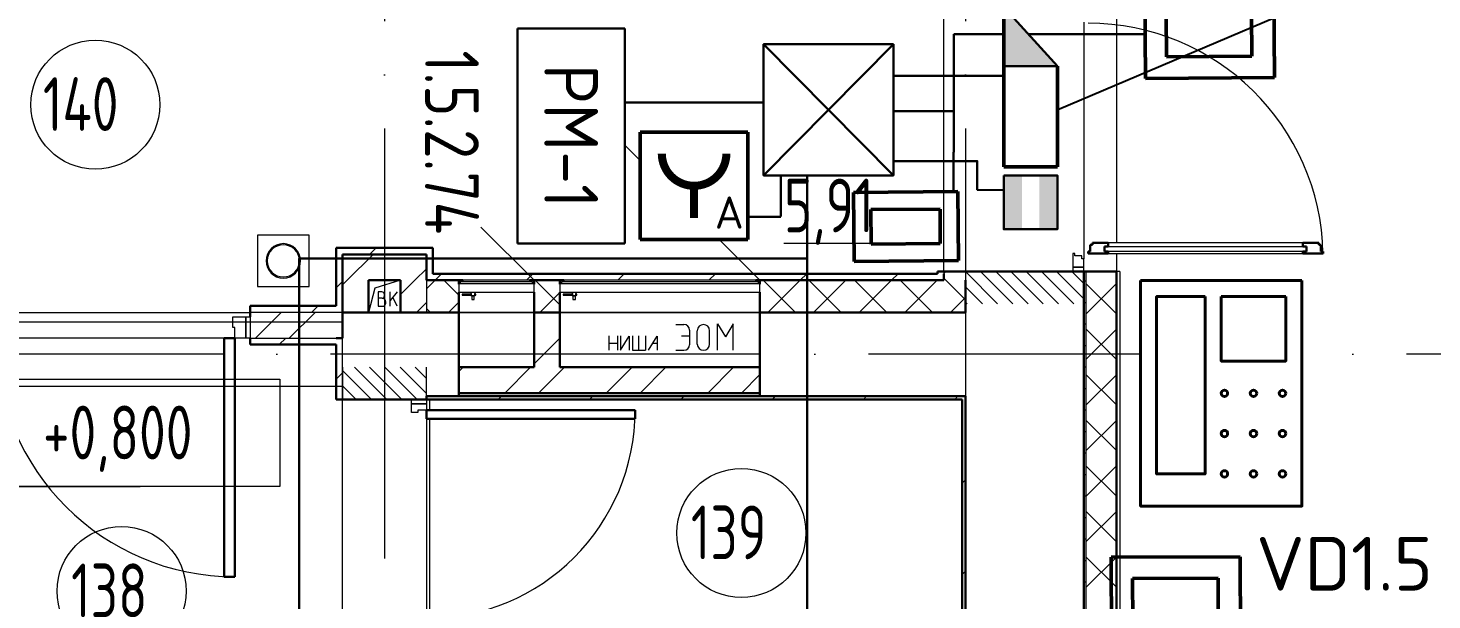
# Model space of a CAD drawing. Header units: millimetres. Extents: x -325553 to 627452, y -28539 to 738858.
# Drawn here: x -8472 to -1947, y 190271 to 192933 of the extents above; entities that cross this region are included whole.
import ezdxf
from ezdxf.enums import TextEntityAlignment as Align

# ---------------------------------------------------------------- set-up
doc = ezdxf.new("R2010")
doc.units = ezdxf.units.MM
doc.set_wipeout_variables(frame=1)
for name, pattern in [('ADSK_Линия сетки', [25, 20, -2.5, 0, -2.5]), ('ADSK_Сверху', [450, 300, -150]), ('ADSK_Штриховая_ш2 п1_5', [4.5, 3, -1.5]), ('осевая', [2, 1.25, -0.25, 0.25, -0.25]), ('штриховаяX2', [1.5, 1, -0.5])]:
    doc.linetypes.add(name, pattern=pattern)
doc.layers.add('000_доп.МДУ', color=7, linetype='Continuous')
for name, color, linetype, lineweight in [('RC-Извещатели_охранные', 5, 'Continuous', 30), ('RC-Линии_связи-Адресные', 5, 'Continuous', 30), ('RC-Линии_связи-Питание_220В', 6, 'осевая', 40), ('RC-Прочее_оборудование', 5, 'Continuous', 30), ('Аннотация', 7, 'Continuous', 18), ('Двери', 252, 'Continuous', 9), ('Линии', 7, 'Continuous', 9), ('Марки помещений', 252, 'Continuous', 20), ('Оборудование', 8, 'Continuous', 18), ('Оси', 252, 'Continuous', 9), ('Отметки', 7, 'Continuous', 9), ('Пожарка', 7, 'Continuous', 25), ('Сантехника', 252, 'Continuous', 9), ('СКУД', 1, 'Continuous', 30), ('Стены внутренние', 7, 'Continuous', 18), ('Стены наружные', 7, 'Continuous', 18), ('Стены штриховка', 7, 'Continuous', 9)]:
    doc.layers.add(name, color=color, linetype=linetype, lineweight=lineweight)
doc.layers.add('Двери открывание', color=7, linetype='Continuous', lineweight=9, true_color=0xc0c0c0)
doc.styles.add('GOST Common_3', font='', dxfattribs={"height": 3.5})
doc.styles.add('ICOCPEUR', font='isocpeur.ttf', dxfattribs={"height": 250})
doc.styles.add('ISOCPEUR', font='isocpeur.ttf', dxfattribs={"width": 0.9, "height": 350})
doc.styles.add('RubezhCAD', font='', dxfattribs={"oblique": 10})
doc.styles.get("Standard").update_dxf_attribs({"font": ''})
doc.styles.get('GOST Common_3').set_extended_font_data('GOST 2.304 type A')
doc.styles.get('RubezhCAD').set_extended_font_data('GOST type A')
doc.styles.get('Standard').set_extended_font_data('GOST type B')
doc.linetypes.add('проект$0$Проводка в коробе', pattern='A,5,[130,ltypeshp.shx,S=1,R=0,X=0,Y=0],1.5,[130,ltypeshp.shx,S=1.5,R=90,X=0,Y=-1],0,[130,ltypeshp.shx,S=2.1,R=90,X=0,Y=1],1,[130,ltypeshp.shx,S=1,R=0,X=0.5,Y=0],5', length=12.5)

# ---------------------------------------------------------------- blocks, each defined once
blk = doc.blocks.new('1 этаж')
at = {"layer": 'Двери', "lineweight": 18, "true_color": 0x636466}
h = blk.add_hatch(dxfattribs=at)
h.set_pattern_fill('FP_2', color=251, angle=-90, style=0, pattern_type=2)
h.set_pattern_definition([(315, (-4580.8, 22276.27), (35.3553, 35.3553), [])])
h.paths.add_polyline_path([(-4855.8, 21391.3), (-4305.8, 21391.3), (-4305.8, 21541.3), (-4855.8, 21541.3)])
h.paths.add_polyline_path([(-4855.8, 22761.3), (-4305.8, 22761.3), (-4305.8, 22911.3), (-4855.8, 22911.3)])
h = blk.add_hatch(dxfattribs=at)
h.set_pattern_fill('FP_2', color=251, angle=-90, style=0, pattern_type=2)
h.set_pattern_definition([(315, (-7555.8, 20411.27), (35.3553, 35.3553), [])])
h.paths.add_polyline_path([(-7750.8, 19726.3), (-7360.8, 19726.3), (-7360.8, 19876.3), (-7750.8, 19876.3)])
h.paths.add_polyline_path([(-7360.8, 20946.3), (-7360.8, 21096.3), (-7750.8, 21096.3), (-7750.8, 20946.3)])
at = {"color": 251, "lineweight": 18, "true_color": 0x636466}
for p, q in [((-7480.8, 21501.3), (-7601.2, 21464.6)), ((-7601.2, 21464.6), (-7630.8, 21351.3)), ((-7568.6, 21446.7), (-7585.2, 21446.7)), ((-7585.2, 21446.7), (-7585.2, 21380)), ((-7566.7, 21417.1), (-7585.2, 21417.1)), ((-7555.6, 21428.2), (-7555.6, 21433.7)), ((-7496.4, 21446.7), (-7529.7, 21407)), ((-7529.7, 21380), (-7529.7, 21446.7)), ((-7496.4, 21380), (-7516.3, 21422.9)), ((-7585.2, 21380), (-7564.9, 21380)), ((-7550.1, 21394.8), (-7550.1, 21400.4))]:
    blk.add_line(p, q, dxfattribs=at)
for centre, radius, start, end in [((-7568.6, 21433.7), 13, 0, 90), ((-7566.7, 21428.2), 11.1, 270, 0), ((-7566.7, 21400.4), 16.7, 0, 90), ((-7564.9, 21394.8), 14.8, 270, 0)]:
    blk.add_arc(centre, radius, start, end, dxfattribs=at)
at = {"layer": 'Аннотация', "color": 251, "lineweight": 20, "true_color": 0x636466}
for p, q in [((-9341.7, 21040.8), (-8041.7, 21040.8)), ((-8041.7, 21040.8), (-8041.7, 20540.8)), ((-8041.7, 20540.8), (-9341.7, 20540.8))]:
    blk.add_line(p, q, dxfattribs=at)
at = {"layer": 'Двери', "color": 251, "lineweight": 30, "true_color": 0x636466}
for p, q in [((-4275.8, 21666.3), (-4275.8, 21634.3)), ((-4265.8, 21666.3), (-4275.8, 21666.3)), ((-4191.8, 21675.3), (-4265.8, 21675.3)), ((-4265.8, 21675.3), (-4265.8, 21666.3)), ((-4191.8, 21675.3), (-4191.8, 21658.3)), ((-3213.8, 21675.3), (-3287.8, 21675.3)), ((-3287.8, 21675.3), (-3287.8, 21658.3)), ((-3213.8, 21666.3), (-3213.8, 21675.3)), ((-3203.8, 21666.3), (-3213.8, 21666.3)), ((-3203.8, 21634.3), (-3203.8, 21666.3)), ((-4275.8, 21634.3), (-4285.8, 21634.3)), ((-4285.8, 21634.3), (-4285.8, 21625.3)), ((-4285.8, 21625.3), (-4191.8, 21625.3)), ((-4191.8, 21658.3), (-4209.8, 21658.3)), ((-4209.8, 21658.3), (-4209.8, 21634.3)), ((-4209.8, 21634.3), (-4191.8, 21634.3)), ((-4191.8, 21634.3), (-4191.8, 21625.3)), ((-3287.8, 21658.3), (-3269.8, 21658.3)), ((-3287.8, 21634.3), (-3287.8, 21625.3)), ((-3269.8, 21634.3), (-3287.8, 21634.3)), ((-3287.8, 21625.3), (-3193.8, 21625.3)), ((-3269.8, 21658.3), (-3269.8, 21634.3)), ((-3193.8, 21634.3), (-3203.8, 21634.3)), ((-3193.8, 21625.3), (-3193.8, 21634.3)), ((-8300.8, 20121.3), (-8300.8, 21231.3)), ((-8300.8, 21231.3), (-8250.8, 21231.3)), ((-8250.8, 21231.3), (-8250.8, 20121.3)), ((-7360.8, 20896.3), (-6390.8, 20896.3)), ((-7360.8, 20856.3), (-7360.8, 20896.3)), ((-6390.8, 20896.3), (-6390.8, 20856.3)), ((-6390.8, 20856.3), (-7360.8, 20856.3)), ((-8250.8, 20121.3), (-8300.8, 20121.3))]:
    blk.add_line(p, q, dxfattribs=at)
at = {"layer": 'Двери', "color": 251, "true_color": 0x636466}
for p, q in [((-3287.8, 21675.3), (-4191.8, 21675.3)), ((-4346.8, 21625.3), (-4355.8, 21625.3)), ((-4355.8, 21625.3), (-4355.8, 21561.3)), ((-4346.8, 21615.3), (-4346.8, 21625.3)), ((-4314.8, 21615.3), (-4346.8, 21615.3)), ((-4314.8, 21600.3), (-4314.8, 21615.3)), ((-4305.8, 21600.3), (-4314.8, 21600.3)), ((-4305.8, 21561.3), (-4305.8, 21600.3)), ((-4209.8, 21658.3), (-3269.8, 21658.3)), ((-4209.8, 21634.3), (-4209.8, 21658.3)), ((-3269.8, 21634.3), (-4209.8, 21634.3)), ((-4191.8, 21625.3), (-3287.8, 21625.3)), ((-3269.8, 21658.3), (-3269.8, 21634.3)), ((-4305.8, 21561.3), (-4355.8, 21561.3)), ((-4355.8, 21561.3), (-4355.8, 21541.3)), ((-4355.8, 21561.3), (-4305.8, 21561.3)), ((-4355.8, 21541.3), (-4305.8, 21541.3)), ((-4305.8, 21541.3), (-4305.8, 21561.3)), ((-8260.8, 21331.3), (-8200.8, 21331.3)), ((-8260.8, 21281.3), (-8260.8, 21331.3)), ((-8250.8, 21281.3), (-8260.8, 21281.3)), ((-8250.8, 21231.3), (-8250.8, 21281.3)), ((-8200.8, 21331.3), (-8200.8, 21231.3)), ((-8200.8, 21231.3), (-8200.8, 21331.3)), ((-8200.8, 21331.3), (-8180.8, 21331.3)), ((-8180.8, 21331.3), (-8180.8, 21231.3)), ((-8200.8, 21231.3), (-8250.8, 21231.3)), ((-8180.8, 21231.3), (-8200.8, 21231.3)), ((-7430.8, 20946.3), (-7360.8, 20946.3)), ((-7430.8, 20926.3), (-7430.8, 20946.3)), ((-7360.8, 20946.3), (-7360.8, 20926.3)), ((-7430.8, 20886.3), (-7430.8, 20926.3)), ((-7430.8, 20926.3), (-7360.8, 20926.3)), ((-7360.8, 20926.3), (-7430.8, 20926.3)), ((-7400.8, 20886.3), (-7430.8, 20886.3)), ((-7400.8, 20896.3), (-7400.8, 20886.3)), ((-7360.8, 20896.3), (-7400.8, 20896.3)), ((-7360.8, 20926.3), (-7360.8, 20896.3))]:
    blk.add_line(p, q, dxfattribs=at)
at = {"layer": 'Двери', "color": 251, "linetype": 'ADSK_Штриховая_ш2 п1_5', "true_color": 0x636466}
for p, q in [((-4305.8, 21541.3), (-4855.8, 21541.3)), ((-4855.8, 21541.3), (-4855.8, 21391.3)), ((-4305.8, 21391.3), (-4305.8, 21541.3)), ((-7210.8, 21351.3), (-5810.8, 21351.3)), ((-7750.8, 21096.3), (-7750.8, 20946.3)), ((-7360.8, 20946.3), (-7360.8, 21096.3)), ((-7750.8, 20946.3), (-7360.8, 20946.3)), ((-7210.8, 20961.3), (-5810.8, 20961.3))]:
    blk.add_line(p, q, dxfattribs=at)
at = {"layer": 'Двери', "color": 251, "true_color": 0x636466}
for centre, radius, start, end in [((-8250.8, 21231.3), 1110, 180, 270), ((-7360.8, 20896.3), 970, 270, 0)]:
    blk.add_arc(centre, radius, start, end, dxfattribs=at)
at = {"layer": 'Двери открывание', "color": 251, "true_color": 0x636466}
blk.add_arc((-4285.8, 21605.3), 1092, 1.04943, 90, dxfattribs=at)
at = {"layer": 'Линии', "color": 251, "linetype": 'ADSK_Сверху', "ltscale": 100, "true_color": 0x636466}
for p, q in [((-7750.8, 21306.3), (-28215.8, 21306.3)), ((-7750.8, 21006.3), (-28215.8, 21006.3))]:
    blk.add_line(p, q, dxfattribs=at)
at = {"layer": 'Линии', "color": 251, "lineweight": 18, "ltscale": 100, "true_color": 0x636466}
for p, q in [((-6201, 21295), (-6164.5, 21295)), ((-6008, 21297.6), (-5971.5, 21237.6)), ((-6008, 21175), (-6008, 21297.6)), ((-5934.9, 21297.6), (-5971.5, 21237.6)), ((-5934.9, 21175), (-5934.9, 21297.6)), ((-6513.4, 21242.9), (-6513.4, 21175)), ((-6513.4, 21208.9), (-6473.4, 21208.9)), ((-6473.4, 21242.9), (-6473.4, 21175)), ((-6458.4, 21242.9), (-6458.4, 21175)), ((-6458.4, 21175), (-6418.4, 21240.7)), ((-6418.4, 21240.7), (-6418.4, 21175)), ((-6403.4, 21242.9), (-6403.4, 21175)), ((-6373.4, 21175), (-6373.4, 21242.9)), ((-6343.4, 21242.9), (-6343.4, 21175)), ((-6328.4, 21175), (-6288.4, 21240.7)), ((-6308.4, 21207.9), (-6288.4, 21207.9)), ((-6288.4, 21240.7), (-6288.4, 21175)), ((-6174.9, 21242.9), (-6138.4, 21242.9)), ((-6138.4, 21268.9), (-6138.4, 21201.1)), ((-6101.9, 21203.7), (-6101.9, 21266.3)), ((-6044.5, 21203.7), (-6044.5, 21266.3)), ((-6403.4, 21175), (-6343.4, 21175)), ((-6201, 21175), (-6164.5, 21175))]:
    blk.add_line(p, q, dxfattribs=at)
at = {"layer": 'Линии', "color": 251, "lineweight": 18, "true_color": 0x636466}
for centre, radius, start, end in [((-6164.5, 21268.9), 26.1, 0, 90), ((-6073.2, 21266.3), 28.7, 0, 180), ((-6164.5, 21201.1), 26.1, 270, 0), ((-6073.2, 21203.7), 28.7, 180, 0)]:
    blk.add_arc(centre, radius, start, end, dxfattribs=at)
at = {"layer": 'Марки помещений', "color": 251, "true_color": 0x636466}
for centre in [(-8899.7, 22318), (-5897, 20324.9), (-8777.5, 20054.9)]:
    blk.add_circle(centre, 300, dxfattribs=at)
at = {"layer": 'Оборудование', "color": 251, "true_color": 0x636466}
for p, q in [((-5810.8, 21501.3), (-6468.4, 22158.9)), ((-6860.8, 21501.3), (-7108.3, 21748.8)), ((-7210.8, 21482.7), (-7210.8, 21446.3)), ((-6861.7, 21483.6), (-7209.9, 21483.6)), ((-7203.8, 21493.3), (-7203.8, 21483.6)), ((-6868.8, 21494.3), (-7202.8, 21494.3)), ((-6879.8, 21501.3), (-7191.8, 21501.3)), ((-7191.8, 21501.3), (-7191.8, 21495.8)), ((-6888.8, 21494.5), (-6888.8, 21493.3)), ((-6888.8, 21493.3), (-6888.8, 21494.5)), ((-6879.8, 21495.8), (-6879.8, 21501.3)), ((-6867.8, 21483.6), (-6867.8, 21493.3)), ((-6860.8, 21446.3), (-6860.8, 21482.7)), ((-6740.8, 21482.7), (-6740.8, 21446.3)), ((-5811.7, 21483.6), (-6739.9, 21483.6)), ((-6733.8, 21493.3), (-6733.8, 21483.6)), ((-5818.8, 21494.3), (-6732.8, 21494.3)), ((-5829.8, 21501.3), (-6721.8, 21501.3)), ((-6721.8, 21501.3), (-6721.8, 21495.8)), ((-5829.8, 21495.8), (-5829.8, 21501.3)), ((-5817.8, 21483.6), (-5817.8, 21493.3)), ((-5810.8, 21446.3), (-5810.8, 21482.7)), ((-7210.8, 21446.3), (-6860.8, 21446.3)), ((-7149.1, 21435.9), (-7195, 21435.9)), ((-7195, 21435.9), (-7195, 21430.9)), ((-7195, 21430.9), (-7149.1, 21430.9)), ((-7154, 21446.3), (-7154, 21430.4)), ((-7154, 21430.4), (-7134.7, 21430.4)), ((-7152.4, 21430.4), (-7150.4, 21428.4)), ((-7150.4, 21428.4), (-7150.4, 21410.9)), ((-7150.4, 21428.4), (-7138.2, 21428.4)), ((-7150.4, 21410.9), (-7138.2, 21410.9)), ((-7131.2, 21435.9), (-7139.5, 21435.9)), ((-7139.5, 21430.9), (-7131.2, 21430.9)), ((-7138.2, 21428.4), (-7136.2, 21430.4)), ((-7138.2, 21410.9), (-7138.2, 21428.4)), ((-7134.7, 21430.4), (-7134.7, 21446.3)), ((-7131.2, 21430.9), (-7131.2, 21435.9)), ((-6740.8, 21446.3), (-5810.8, 21446.3)), ((-6679.1, 21435.9), (-6725, 21435.9)), ((-6725, 21435.9), (-6725, 21430.9)), ((-6725, 21430.9), (-6679.1, 21430.9)), ((-6684, 21446.3), (-6684, 21430.4)), ((-6684, 21430.4), (-6664.7, 21430.4)), ((-6682.4, 21430.4), (-6680.4, 21428.4)), ((-6680.4, 21428.4), (-6680.4, 21410.9)), ((-6680.4, 21428.4), (-6668.2, 21428.4)), ((-6680.4, 21410.9), (-6668.2, 21410.9)), ((-6661.2, 21435.9), (-6669.5, 21435.9)), ((-6669.5, 21430.9), (-6661.2, 21430.9)), ((-6668.2, 21428.4), (-6666.2, 21430.4)), ((-6668.2, 21410.9), (-6668.2, 21428.4)), ((-6664.7, 21430.4), (-6664.7, 21446.3)), ((-6661.2, 21430.9), (-6661.2, 21435.9))]:
    blk.add_line(p, q, dxfattribs=at)
for points, knots in [([(-7209.9, 21483.6), (-7210, 21483.6), (-7210.1, 21483.6), (-7210.2, 21483.5), (-7210.4, 21483.4), (-7210.5, 21483.3), (-7210.7, 21483.1), (-7210.8, 21482.9), (-7210.8, 21482.7), (-7210.8, 21482.7)], [0, 0, 0, 0, 0.166667, 0.25, 0.333333, 0.5, 0.666667, 0.833333, 1, 1, 1, 1]), ([(-7202.8, 21494.3), (-7202.9, 21494.3), (-7203.1, 21494.3), (-7203.2, 21494.2), (-7203.3, 21494.1), (-7203.4, 21494.1), (-7203.6, 21493.9), (-7203.7, 21493.8), (-7203.8, 21493.6), (-7203.8, 21493.4), (-7203.8, 21493.3)], [0, 0, 0, 0, 0.166667, 0.25, 0.333333, 0.416667, 0.541667, 0.666667, 0.833333, 1, 1, 1, 1]), ([(-7191.8, 21495.8), (-7191.8, 21495.7), (-7191.8, 21495.5), (-7191.9, 21495.2), (-7192, 21495), (-7192.1, 21494.9), (-7192.2, 21494.7), (-7192.4, 21494.6), (-7192.6, 21494.5), (-7192.7, 21494.4), (-7193, 21494.3), (-7193.2, 21494.3), (-7193.3, 21494.3)], [0, 0, 0, 0, 0.166667, 0.25, 0.333333, 0.416667, 0.5, 0.583333, 0.666667, 0.75, 0.833333, 1, 1, 1, 1]), ([(-6878.3, 21494.3), (-6878.4, 21494.3), (-6878.6, 21494.3), (-6878.9, 21494.4), (-6879, 21494.5), (-6879.2, 21494.6), (-6879.4, 21494.7), (-6879.5, 21494.9), (-6879.6, 21495), (-6879.7, 21495.2), (-6879.8, 21495.5), (-6879.8, 21495.7), (-6879.8, 21495.8)], [-1, -1, -1, -1, -0.833333, -0.75, -0.666667, -0.583333, -0.5, -0.416667, -0.333333, -0.25, -0.166667, 0, 0, 0, 0]), ([(-6867.8, 21493.3), (-6867.8, 21493.4), (-6867.8, 21493.6), (-6867.9, 21493.8), (-6868, 21493.9), (-6868.2, 21494.1), (-6868.3, 21494.1), (-6868.4, 21494.2), (-6868.5, 21494.3), (-6868.7, 21494.3), (-6868.8, 21494.3)], [-1, -1, -1, -1, -0.833333, -0.666667, -0.541667, -0.416667, -0.333333, -0.25, -0.166667, 0, 0, 0, 0]), ([(-6860.8, 21482.7), (-6860.8, 21482.7), (-6860.8, 21482.9), (-6860.9, 21483.1), (-6861.1, 21483.3), (-6861.2, 21483.4), (-6861.4, 21483.5), (-6861.5, 21483.6), (-6861.6, 21483.6), (-6861.7, 21483.6)], [-1, -1, -1, -1, -0.833333, -0.666667, -0.5, -0.333333, -0.25, -0.166667, 0, 0, 0, 0]), ([(-6739.9, 21483.6), (-6740, 21483.6), (-6740.1, 21483.6), (-6740.2, 21483.5), (-6740.4, 21483.4), (-6740.5, 21483.3), (-6740.7, 21483.1), (-6740.8, 21482.9), (-6740.8, 21482.7), (-6740.8, 21482.7)], [0, 0, 0, 0, 0.166667, 0.25, 0.333333, 0.5, 0.666667, 0.833333, 1, 1, 1, 1]), ([(-6732.8, 21494.3), (-6732.9, 21494.3), (-6733.1, 21494.3), (-6733.2, 21494.2), (-6733.3, 21494.1), (-6733.4, 21494.1), (-6733.6, 21493.9), (-6733.7, 21493.8), (-6733.8, 21493.6), (-6733.8, 21493.4), (-6733.8, 21493.3)], [0, 0, 0, 0, 0.166667, 0.25, 0.333333, 0.416667, 0.541667, 0.666667, 0.833333, 1, 1, 1, 1]), ([(-6721.8, 21495.8), (-6721.8, 21495.7), (-6721.8, 21495.5), (-6721.9, 21495.2), (-6722, 21495), (-6722.1, 21494.9), (-6722.2, 21494.7), (-6722.4, 21494.6), (-6722.6, 21494.5), (-6722.7, 21494.4), (-6723, 21494.3), (-6723.2, 21494.3), (-6723.3, 21494.3)], [0, 0, 0, 0, 0.166667, 0.25, 0.333333, 0.416667, 0.5, 0.583333, 0.666667, 0.75, 0.833333, 1, 1, 1, 1]), ([(-5828.3, 21494.3), (-5828.4, 21494.3), (-5828.6, 21494.3), (-5828.9, 21494.4), (-5829, 21494.5), (-5829.2, 21494.6), (-5829.4, 21494.7), (-5829.5, 21494.9), (-5829.6, 21495), (-5829.7, 21495.2), (-5829.8, 21495.5), (-5829.8, 21495.7), (-5829.8, 21495.8)], [-1, -1, -1, -1, -0.833333, -0.75, -0.666667, -0.583333, -0.5, -0.416667, -0.333333, -0.25, -0.166667, 0, 0, 0, 0]), ([(-5817.8, 21493.3), (-5817.8, 21493.4), (-5817.8, 21493.6), (-5817.9, 21493.8), (-5818, 21493.9), (-5818.2, 21494.1), (-5818.3, 21494.1), (-5818.4, 21494.2), (-5818.5, 21494.3), (-5818.7, 21494.3), (-5818.8, 21494.3)], [-1, -1, -1, -1, -0.833333, -0.666667, -0.541667, -0.416667, -0.333333, -0.25, -0.166667, 0, 0, 0, 0]), ([(-5810.8, 21482.7), (-5810.8, 21482.7), (-5810.8, 21482.9), (-5810.9, 21483.1), (-5811.1, 21483.3), (-5811.2, 21483.4), (-5811.4, 21483.5), (-5811.5, 21483.6), (-5811.6, 21483.6), (-5811.7, 21483.6)], [-1, -1, -1, -1, -0.833333, -0.666667, -0.5, -0.333333, -0.25, -0.166667, 0, 0, 0, 0])]:
    blk.add_open_spline(points, degree=3, knots=knots, dxfattribs=at)
at = {"layer": 'Оси', "color": 251, "linetype": 'ADSK_Линия сетки', "ltscale": 100, "true_color": 0x636466}
for p, q in [((-7555.8, 32206.9), (-7555.8, 10956.3)), ((-4855.8, 32206.9), (-4855.8, 10956.3)), ((-805.8, 21156.3), (-72528.1, 21156.3))]:
    blk.add_line(p, q, dxfattribs=at)
at = {"layer": 'Отметки', "color": 251, "lineweight": 20, "true_color": 0x636466}
blk.add_line((-9681.2, 20540.8), (-8691.7, 20540.8), dxfattribs=at)
at = {"layer": 'Сантехника', "color": 251, "true_color": 0x636466}
for p, q in [((-7905.8, 21711.3), (-8145.8, 21711.3)), ((-8145.8, 21711.3), (-8145.8, 21471.3)), ((-7905.8, 21471.3), (-7905.8, 21711.3)), ((-8145.8, 21471.3), (-7905.8, 21471.3))]:
    blk.add_line(p, q, dxfattribs=at)
for radius, start, end in [(80, 0, 180), (75, 0, 180), (75, 109.97124, 115.02876), (75, 64.97124, 70.02876), (75, 154.97124, 160.02876), (75, 19.97124, 25.02876), (80, 180, 0), (75, 180, 0), (75, 199.97124, 205.02876), (75, 334.97124, 340.02876), (75, 244.97124, 250.02876), (75, 289.97124, 295.02876)]:
    blk.add_arc((-8025.8, 21591.3), radius, start, end, dxfattribs=at)
at = {"layer": 'Стены внутренние', "color": 251, "true_color": 0x636466}
for p, q in [((-4955.8, 21541.3), (-4955.8, 22761.3)), ((-4153.8, 22761.3), (-4153.8, 21675.3)), ((-4305.8, 22702.3), (-4305.8, 21600.3)), ((-4153.8, 21625.3), (-4153.8, 21541.3)), ((-4855.8, 21541.3), (-4855.8, 21501.3)), ((-6860.8, 21351.3), (-7210.8, 21351.3)), ((-5810.8, 21351.3), (-6740.8, 21351.3)), ((-7750.8, 19876.3), (-7750.8, 20946.3)), ((-7360.8, 20896.3), (-7360.8, 19926.3))]:
    blk.add_line(p, q, dxfattribs=at)
at = {"layer": 'Стены внутренние', "color": 251, "lineweight": 30, "true_color": 0x636466}
for p, q in [((-4305.8, 21541.3), (-4955.8, 21541.3)), ((-4955.8, 21531.3), (-4955.8, 21501.3)), ((-4305.8, 19796.3), (-4305.8, 21541.3)), ((-4153.8, 21541.3), (-4295.8, 21541.3)), ((-4153.8, 21541.3), (-4153.8, 19796.3)), ((-7210.8, 21482.9), (-7210.8, 21501.3)), ((-6860.8, 21501.3), (-6860.8, 21482.9)), ((-6740.8, 21482.9), (-6740.8, 21501.3)), ((-5810.8, 21501.3), (-5810.8, 21482.9)), ((-4855.8, 21351.3), (-4855.8, 21501.3)), ((-7210.8, 20961.3), (-7210.8, 21446.3)), ((-6860.8, 21446.3), (-6860.8, 21351.3)), ((-6740.8, 21351.3), (-6740.8, 21446.3)), ((-5810.8, 21446.3), (-5810.8, 20961.3)), ((-7480.8, 21351.3), (-7630.8, 21351.3)), ((-7210.8, 21351.3), (-7360.8, 21351.3)), ((-6860.8, 21351.3), (-6740.8, 21351.3)), ((-4855.8, 21351.3), (-5810.8, 21351.3)), ((-7750.8, 20946.3), (-7360.8, 20946.3)), ((-7360.8, 20946.3), (-7360.8, 20961.3))]:
    blk.add_line(p, q, dxfattribs=at)
at = {"layer": 'Стены внутренние', "color": 251, "linetype": 'Continuous', "lineweight": 9, "true_color": 0x636466}
for p, q in [((-4955.8, 21532.5), (-4947, 21541.3)), ((-4155.8, 21533.6), (-4153.8, 21533.6)), ((-7360.8, 21460.9), (-7320.4, 21501.3)), ((-7210.8, 21431.8), (-7280.3, 21501.3)), ((-6740.8, 21386), (-6856, 21501.3)), ((-5645.4, 21351.3), (-5795.4, 21501.3)), ((-5773.4, 21351.3), (-5623.4, 21501.3)), ((-5433.3, 21351.3), (-5583.3, 21501.3)), ((-5561.3, 21351.3), (-5411.3, 21501.3)), ((-5221.1, 21351.3), (-5371.1, 21501.3)), ((-5349.1, 21351.3), (-5199.1, 21501.3)), ((-5009, 21351.3), (-5159, 21501.3)), ((-5137, 21351.3), (-4987, 21501.3)), ((-4946.9, 21501.3), (-4955.8, 21510.2)), ((-4855.8, 21410.2), (-4946.9, 21501.3)), ((-4155.8, 21346.6), (-4295.8, 21486.6)), ((-4295.8, 21343.9), (-4155.8, 21483.9)), ((-6834, 21351.3), (-6740.8, 21444.5)), ((-4924.9, 21351.3), (-4855.8, 21420.3)), ((-7342.4, 21351.3), (-7360.8, 21369.6)), ((-7258.3, 21351.3), (-7210.8, 21398.8)), ((-4155.8, 21134.5), (-4295.8, 21274.5)), ((-4295.8, 21131.8), (-4155.8, 21271.8)), ((-4155.8, 21228.8), (-4153.8, 21228.8)), ((-4155.8, 20922.3), (-4295.8, 21062.3)), ((-4295.8, 20919.7), (-4155.8, 21059.7)), ((-4155.8, 20710.2), (-4295.8, 20850.2)), ((-4295.8, 20707.5), (-4155.8, 20847.5)), ((-4153.8, 20801.4), (-4155.8, 20798)), ((-4155.8, 20498.1), (-4295.8, 20638.1)), ((-4295.8, 20495.4), (-4155.8, 20635.4)), ((-4155.8, 20619.2), (-4153.8, 20619.2)), ((-4155.8, 20285.9), (-4295.8, 20425.9)), ((-4295.8, 20283.3), (-4155.8, 20423.3)), ((-4155.8, 20416), (-4153.8, 20416)), ((-4155.8, 20073.8), (-4295.8, 20213.8)), ((-4295.8, 20071.1), (-4155.8, 20211.1)), ((-4155.8, 20111.2), (-4153.8, 20111.2))]:
    blk.add_line(p, q, dxfattribs=at)
at = {"layer": 'Стены наружные', "color": 251, "lineweight": 30, "true_color": 0x636466}
for p, q in [((-7780.8, 21651.3), (-7780.8, 21381.3)), ((-7330.8, 21651.3), (-7780.8, 21651.3)), ((-7360.8, 21621.3), (-7750.8, 21621.3)), ((-7750.8, 21621.3), (-7750.8, 21231.3)), ((-7360.8, 21501.3), (-7360.8, 21621.3)), ((-7330.8, 21531.3), (-7330.8, 21651.3)), ((-4985.8, 21531.3), (-7330.8, 21531.3)), ((-4955.8, 21541.3), (-4985.8, 21541.3)), ((-4985.8, 21541.3), (-4985.8, 21531.3)), ((-4295.8, 21541.3), (-4305.8, 21541.3)), ((-7630.8, 21501.3), (-7480.8, 21501.3)), ((-7630.8, 21351.3), (-7630.8, 21501.3)), ((-7480.8, 21501.3), (-7480.8, 21351.3)), ((-7360.8, 21501.3), (-7191.8, 21501.3)), ((-6879.8, 21501.3), (-6721.8, 21501.3)), ((-5829.8, 21501.3), (-4955.8, 21501.3)), ((-7780.8, 21381.3), (-8180.8, 21381.3)), ((-8180.8, 21381.3), (-8180.8, 21331.3)), ((-7750.8, 21351.3), (-7630.8, 21351.3)), ((-7480.8, 21351.3), (-7360.8, 21351.3)), ((-6860.8, 21351.3), (-6860.8, 21096.3)), ((-6740.8, 21096.3), (-6740.8, 21351.3)), ((-8180.8, 21231.3), (-8180.8, 21201.3)), ((-7780.8, 21231.3), (-7750.8, 21231.3)), ((-8180.8, 21201.3), (-7780.8, 21201.3)), ((-7780.8, 21201.3), (-7780.8, 20946.3)), ((-6860.8, 21096.3), (-7210.8, 21096.3)), ((-5810.8, 21096.3), (-6740.8, 21096.3)), ((-7780.8, 20946.3), (-7750.8, 20946.3)), ((-4855.8, 20961.3), (-7360.8, 20961.3)), ((-7360.8, 20946.3), (-4870.8, 20946.3)), ((-7210.8, 20976.3), (-5810.8, 20976.3)), ((-4870.8, 20946.3), (-4870.8, 19946.3)), ((-4855.8, 19796.3), (-4855.8, 20961.3))]:
    blk.add_line(p, q, dxfattribs=at)
at = {"layer": 'Стены наружные', "color": 251, "linetype": 'Continuous', "lineweight": 9, "true_color": 0x636466}
for p, q in [((-7728.6, 21501.3), (-7608.6, 21621.3)), ((-7624.7, 21621.3), (-7594.7, 21651.3)), ((-7414.3, 21501.3), (-7360.8, 21554.8)), ((-7320.4, 21501.3), (-7290.4, 21531.3)), ((-6896.2, 21501.3), (-6866.2, 21531.3)), ((-6471.9, 21501.3), (-6441.9, 21531.3)), ((-6047.7, 21501.3), (-6017.7, 21531.3)), ((-5623.4, 21501.3), (-5593.4, 21531.3)), ((-5199.1, 21501.3), (-5169.1, 21531.3)), ((-7780.8, 21465.2), (-7750.8, 21495.2)), ((-7750.8, 21479.1), (-7728.6, 21501.3)), ((-7480.8, 21434.8), (-7414.3, 21501.3)), ((-4295.8, 21496), (-4305.8, 21496)), ((-8155.8, 21231.3), (-8035.8, 21351.3)), ((-7998.6, 21231.3), (-7878.6, 21351.3)), ((-7894.7, 21351.3), (-7864.7, 21381.3)), ((-7407.2, 21351.3), (-7360.8, 21397.6)), ((-4295.8, 21396), (-4305.8, 21396)), ((-4295.8, 21296), (-4305.8, 21296)), ((-8044.7, 21201.3), (-8014.7, 21231.3)), ((-6860.8, 21111.9), (-6740.8, 21231.9)), ((-4295.8, 21196), (-4305.8, 21196)), ((-7210.8, 21076.2), (-7190.7, 21096.3)), ((-6996.4, 20976.3), (-6876.4, 21096.3)), ((-6839.2, 20976.3), (-6719.2, 21096.3)), ((-6524.9, 20976.3), (-6404.9, 21096.3)), ((-6367.8, 20976.3), (-6247.8, 21096.3)), ((-6053.5, 20976.3), (-5933.5, 21096.3)), ((-4295.8, 21096), (-4305.8, 21096)), ((-7780.8, 21040.9), (-7750.8, 21070.9)), ((-5896.3, 20976.3), (-5810.8, 21061.8)), ((-7026.9, 20946.3), (-7011.9, 20961.3)), ((-6602.7, 20946.3), (-6587.7, 20961.3)), ((-6178.4, 20946.3), (-6163.4, 20961.3)), ((-5754.1, 20946.3), (-5739.1, 20961.3)), ((-5329.9, 20946.3), (-5314.9, 20961.3)), ((-4905.6, 20946.3), (-4890.6, 20961.3)), ((-4295.8, 20996), (-4305.8, 20996)), ((-4295.8, 20896), (-4305.8, 20896)), ((-4295.8, 20796), (-4305.8, 20796)), ((-4295.8, 20696), (-4305.8, 20696)), ((-4870.8, 20556.8), (-4855.8, 20571.8)), ((-4295.8, 20596), (-4305.8, 20596)), ((-4295.8, 20496), (-4305.8, 20496)), ((-4295.8, 20396), (-4305.8, 20396)), ((-4295.8, 20296), (-4305.8, 20296)), ((-4295.8, 20196), (-4305.8, 20196)), ((-4870.8, 20132.5), (-4855.8, 20147.5)), ((-4295.8, 20096), (-4305.8, 20096))]:
    blk.add_line(p, q, dxfattribs=at)
at = {"layer": 'Стены наружные', "color": 251, "true_color": 0x636466}
for p, q in [((-4138.8, 21541.3), (-4153.8, 21541.3)), ((-4138.8, 21541.3), (-4138.8, 19796.3)), ((-9430.8, 21351.3), (-8180.8, 21351.3)), ((-8300.8, 21231.3), (-9360.8, 21231.3)), ((-7750.8, 20946.3), (-7750.8, 21231.3)), ((-7345.8, 20946.3), (-7345.8, 20896.3)), ((-7345.8, 20856.3), (-7345.8, 19876.3))]:
    blk.add_line(p, q, dxfattribs=at)
at = {"layer": 'Стены штриховка', "color": 251, "true_color": 0x636466}
for p, q in [((-4955.8, 21541.3), (-4955.8, 21531.3)), ((-4295.8, 21541.3), (-4295.8, 19796.3)), ((-4155.8, 21539.3), (-4295.8, 21539.3)), ((-4155.8, 19798.3), (-4155.8, 21539.3)), ((-7360.8, 21501.3), (-7360.8, 21351.3)), ((-7750.8, 21351.3), (-8180.8, 21351.3)), ((-8180.8, 21231.3), (-7780.8, 21231.3))]:
    blk.add_line(p, q, dxfattribs=at)
at = {"layer": 'Марки помещений', "color": 251, "true_color": 0x636466, "style": 'GOST Common_3', "width": 0.9}
for s, p in [('140', (-9143.2, 22195.7)), ('%%U5,91', (-5699.4, 21723.9)), ('139', (-6131.9, 20202.6)), ('138', (-9012.4, 19932.6))]:
    blk.add_text(s, height=250, dxfattribs=at).set_placement(p)
at = {"layer": 'Отметки', "color": 251, "true_color": 0x636466, "style": 'GOST Common_3', "width": 0.9}
blk.add_text('+0,800', height=250, dxfattribs=at).set_placement((-9142.9, 20667.5))
blk = doc.blocks.new('домофон')
at = {"linetype": 'ByBlock', "lineweight": -2}
blk.add_wipeout([(54835.6, 183369.5), (54835.6, 184419.5), (55585.6, 184419.5), (55585.6, 183369.5)], dxfattribs=at).dxf.layer = 'RC-Извещатели_охранные'
at = {"layer": 'RC-Извещатели_охранные', "linetype": 'ByBlock', "lineweight": -2}
for points in [[(54835.6, 184419.5), (55585.6, 184419.5)], [(54835.6, 184419.5), (54835.6, 183369.5), (55585.6, 183369.5), (55585.6, 184419.5)], [(55135.6, 184344.5), (55135.6, 183519.5), (54910.6, 183519.5), (54910.6, 184344.5), (55135.6, 184344.5)], [(55210.6, 184344.5), (55210.6, 184044.5), (55510.6, 184044.5), (55510.6, 184344.5)], [(55210.6, 184344.5), (55510.6, 184344.5)]]:
    blk.add_lwpolyline(points, dxfattribs=at)
for centre in [(55225.6, 183894.5), (55360.6, 183894.5), (55495.6, 183894.5), (55225.6, 183707), (55360.6, 183707), (55495.6, 183707), (55225.6, 183519.5), (55360.6, 183519.5), (55495.6, 183519.5)]:
    blk.add_circle(centre, 15, dxfattribs=at)
blk = doc.blocks.new('считыватель')
at = {"layer": 'СКУД', "linetype": 'ByBlock', "lineweight": 50, "ltscale": 100}
for p, q in [((-165.4, -250), (-165.4, 250)), ((165.4, 250), (-165.4, 250)), ((165.4, 250), (165.4, -250)), ((-82.7, 163.4), (82.7, 163.4)), ((-82.7, -167.3), (-82.7, 163.4)), ((82.7, 163.4), (82.7, -167.3)), ((82.7, -167.3), (-82.7, -167.3)), ((165.4, -250), (-165.4, -250))]:
    blk.add_line(p, q, dxfattribs=at)
blk = doc.blocks.new('*U1234')
blk.add_wipeout([(-509.8, -125), (-234.3, 125), (234.2, 125), (234.2, -125)]).dxf.layer = 'СКУД'
at = {"layer": 'СКУД'}
h = blk.add_hatch(color=256, dxfattribs=at)
h.dxf.hatch_style = 1
h.set_gradient(color1=(255, 0, 0), color2=(255, 0, 0), tint=1)
h.paths.add_polyline_path([(-509.8, -125), (-234.3, -125), (-234.3, 125)])
at = {"layer": 'СКУД', "lineweight": 50}
for p, q in [((234.2, 125), (-234.3, 125)), ((-509.8, -125), (234.2, -125))]:
    blk.add_line(p, q, dxfattribs=at)
at = {"layer": 'СКУД'}
blk.add_line((234.2, -125), (234.2, 125), dxfattribs=at)
for points in [[(-509.8, -125), (-234.3, 125)], [(-234.3, 125), (-234.3, -125)]]:
    blk.add_lwpolyline(points, dxfattribs=at)
at = {"layer": 'СКУД', "lineweight": 50}
blk.add_lwpolyline([(234.2, -125), (234.2, 125)], dxfattribs=at)
blk = doc.blocks.new('RC-UGO-IOM-01')
at = {"layer": 'RC-Извещатели_охранные'}
blk.add_point((0, 0), dxfattribs=at)
blk.add_attdef('PSTN', text='', height=2.5, dxfattribs=at).set_placement((0.98, 2.6), align=Align.BOTTOM_LEFT)
blk.add_wipeout([(2.5, -2.5), (2.5, 2.5), (-2.5, 2.5), (-2.5, -2.5)]).dxf.layer = 'RC-Извещатели_охранные'
blk.add_wipeout([(-2.5, -2.5), (-2.5, 2.5), (2.5, 2.5), (2.5, -2.5)]).dxf.layer = 'RC-Извещатели_охранные'
h = blk.add_hatch(color=256, dxfattribs=at)
h.dxf.hatch_style = 1
h.paths.add_polyline_path([(2.5, 0.8), (2.5, 2.51), (-2.5, 2.5), (-2.5, 0.8)])
h = blk.add_hatch(color=256, dxfattribs=at)
h.dxf.hatch_style = 1
h.paths.add_polyline_path([(2.5, -2.5), (2.5, -0.79), (-2.5, -0.8), (-2.5, -2.5)])
blk.add_lwpolyline([(-2.5, -2.5), (2.5, -2.5), (2.5, 2.5), (-2.5, 2.5)], close=True, dxfattribs=at)
blk = doc.blocks.new('РМ1')
at = {"layer": 'RC-Прочее_оборудование'}
blk.add_point((0, 0), dxfattribs=at)
blk.add_attdef('PSTN', text='', height=2.5, dxfattribs=at).set_placement((5.721, 2.541), align=Align.BOTTOM_CENTER)
blk.add_wipeout([(4.999, 2.501), (4.999, -2.501), (-4.999, -2.501), (-4.999, 2.501)]).dxf.layer = 'RC-Прочее_оборудование'
blk.add_wipeout([(-4.999, -2.501), (-4.999, 2.501), (4.999, 2.501), (4.999, -2.501)]).dxf.layer = 'RC-Прочее_оборудование'
for p, q in [((-4.999, 2.501), (4.999, 2.501)), ((-4.999, -2.501), (-4.999, 2.501)), ((-4.999, 2.501), (-4.999, 2.501)), ((4.999, 2.501), (4.999, -2.501)), ((4.999, -2.501), (-4.999, -2.501))]:
    blk.add_line(p, q, dxfattribs=at)
at = {"layer": 'RC-Прочее_оборудование', "ltscale": 100, "style": 'ISOCPEUR', "width": 0.9}
blk.add_text('РМ-1', height=2.5, dxfattribs=at).set_placement((0.001, -0.001), align=Align.MIDDLE)
blk = doc.blocks.new('УДП 513-10 исп. 01 АР')
at = {"color": 6, "lineweight": 50}
blk.add_wipeout([(-250, 250), (250, 250), (250, -250), (-250, -250)], dxfattribs=at).dxf.layer = 'СКУД'
at = {"layer": 'СКУД', "color": 6, "lineweight": 50, "ltscale": 30}
for p, q in [((-250, -250), (-250, 250)), ((-250, 250), (250, 250)), ((250, 250), (250, -250)), ((250, -250), (-250, -250))]:
    blk.add_line(p, q, dxfattribs=at)
at = {"layer": 'СКУД', "color": 6, "linetype": 'Continuous', "lineweight": 50, "ltscale": 30, "const_width": 37.5}
blk.add_lwpolyline([(-150, 150, 1), (150, 150, 1)], format="xyb", dxfattribs=at)
blk.add_lwpolyline([(0, 0), (0, -150)], dxfattribs=at)
at = {"layer": 'СКУД', "color": 6, "lineweight": 50, "style": 'ISOCPEUR'}
blk.add_text('А', height=150, dxfattribs=at).set_placement((96, -199.3))

msp = doc.modelspace()

# ---------------------------------------------------------------- linework, layer by layer
at = {"color": 7}
msp.add_lwpolyline([(-3791.4, 192508.9), (666.4, 194403.4)], dxfattribs=at)
at = {"color": 7, "lineweight": 30}
msp.add_lwpolyline([(-4450.1, 192857.1), (-4450.1, 192246.5), (-5052.9, 192246.5), (-5052.9, 192857.1)], close=True, dxfattribs=at)
for points in [[(-4450.1, 192857.1), (-5052.9, 192246.5)], [(-5052.9, 192857.1), (-4450.1, 192246.5)]]:
    msp.add_lwpolyline(points, dxfattribs=at)
at = {"color": 6, "lineweight": 30}
for points in [[(-3937.3, 192709.9), (-4450.1, 192709.9)], [(-3937.3, 192178.4), (-4060.4, 192180.1), (-4060.4, 192313.9), (-4450.1, 192313.9)]]:
    msp.add_lwpolyline(points, dxfattribs=at)
at = {"color": 1, "lineweight": 30}
msp.add_lwpolyline([(-5697.7, 192585.8), (-5052.9, 192585.8)], dxfattribs=at)
at = {"layer": 'RC-Линии_связи-Адресные', "color": 3, "linetype": 'штриховаяX2', "ltscale": 2}
for p, q in [((-4850.9, 189477.9), (-4850.9, 192246.5)), ((-7212, 188311.9), (-7212, 191859.7)), ((-4850.9, 191859.7), (-7212, 191859.7))]:
    msp.add_line(p, q, dxfattribs=at)
at = {"layer": 'RC-Линии_связи-Адресные', "color": 4, "linetype": 'штриховаяX2', "ltscale": 2}
for points in [[(-4170, 192171.2), (-4170, 192171.2), (-4169.2, 192903.9)], [(-3284.7, 192903.9), (-4169.2, 192903.9)], [(-4169.2, 192546.2), (-4450.1, 192546.2)]]:
    msp.add_lwpolyline(points, dxfattribs=at)
at = {"layer": 'RC-Линии_связи-Адресные', "color": 3, "linetype": 'штриховаяX2', "ltscale": 2}
msp.add_lwpolyline([(-3859.5, 192771.4), (-3859.5, 192872.5)], dxfattribs=at)
at = {"layer": 'RC-Линии_связи-Адресные', "color": 92, "linetype": 'штриховаяX2', "ltscale": 2}
msp.add_lwpolyline([(-4973.4, 192246.5), (-4973.4, 192054.5), (-5126.2, 192054.5), (-5126.2, 192054.5)], dxfattribs=at)

# ---------------------------------------------------------------- block references
at = {"layer": '000_доп.МДУ', "color": 7, "lineweight": 0}
msp.add_blockref('1 этаж', (740.6, 170258), dxfattribs=at)
at = {"layer": 'СКУД'}
for p, xscale, yscale, zscale, rotation in [((-2980.2, 192899.4), -1.2, 1.2, 1.2, 270.4466399276902), ((-4391.1, 192009), -0.9706269935907864, 0.9706269935907864, 0.9706269935907864, 270.4466399276902), ((-3136.8, 190272.4), 1.2, 1.2, 1.2, 270.2244708512301)]:
    msp.add_blockref('считыватель', p, dxfattribs=dict(at, xscale=xscale, yscale=yscale, zscale=zscale, rotation=rotation))

# ---------------------------------------------------------------- texts
at = {"layer": 'Пожарка', "color": 7, "lineweight": 25, "style": 'ICOCPEUR'}
msp.add_text('VD1.5', height=250, dxfattribs=at).set_placement((-2764.1, 190314.8, 2927.8))

# ---------------------------------------------------------------- next in the draw order: block references
ref = msp.add_blockref('РМ1', (-5947.6, 192430.2), dxfattribs=dict(xscale=100, yscale=100, zscale=100, rotation=270))
ref.add_attrib('PSTN', '1.5.2.74', dxfattribs={"layer": 'RC-Прочее_оборудование', "color": 0, "height": 250, "rotation": 270, "style": 'RubezhCAD'}).set_placement((-6376.7, 192400.6), align=Align.TOP_CENTER)
at = {"layer": 'RC-Извещатели_охранные', "color": 1, "ltscale": 0.01, "xscale": 50, "yscale": 50, "zscale": 50, "rotation": 270}
msp.add_blockref('RC-UGO-IOM-01', (-3812.3, 192121.5), dxfattribs=at)
at = {"layer": 'RC-Линии_связи-Питание_220В', "linetype": 'проект$0$Проводка в коробе'}
msp.add_blockref('домофон', (-58137, 7338.4), dxfattribs=at)
at = {"layer": 'СКУД', "rotation": 270}
msp.add_blockref('*U1234', (-3812.3, 192520.3), dxfattribs=at)
at = {"layer": 'СКУД'}
msp.add_blockref('УДП 513-10 исп. 01 АР', (-5376.2, 192198.5), dxfattribs=at)

doc.saveas('drawing.dxf')
